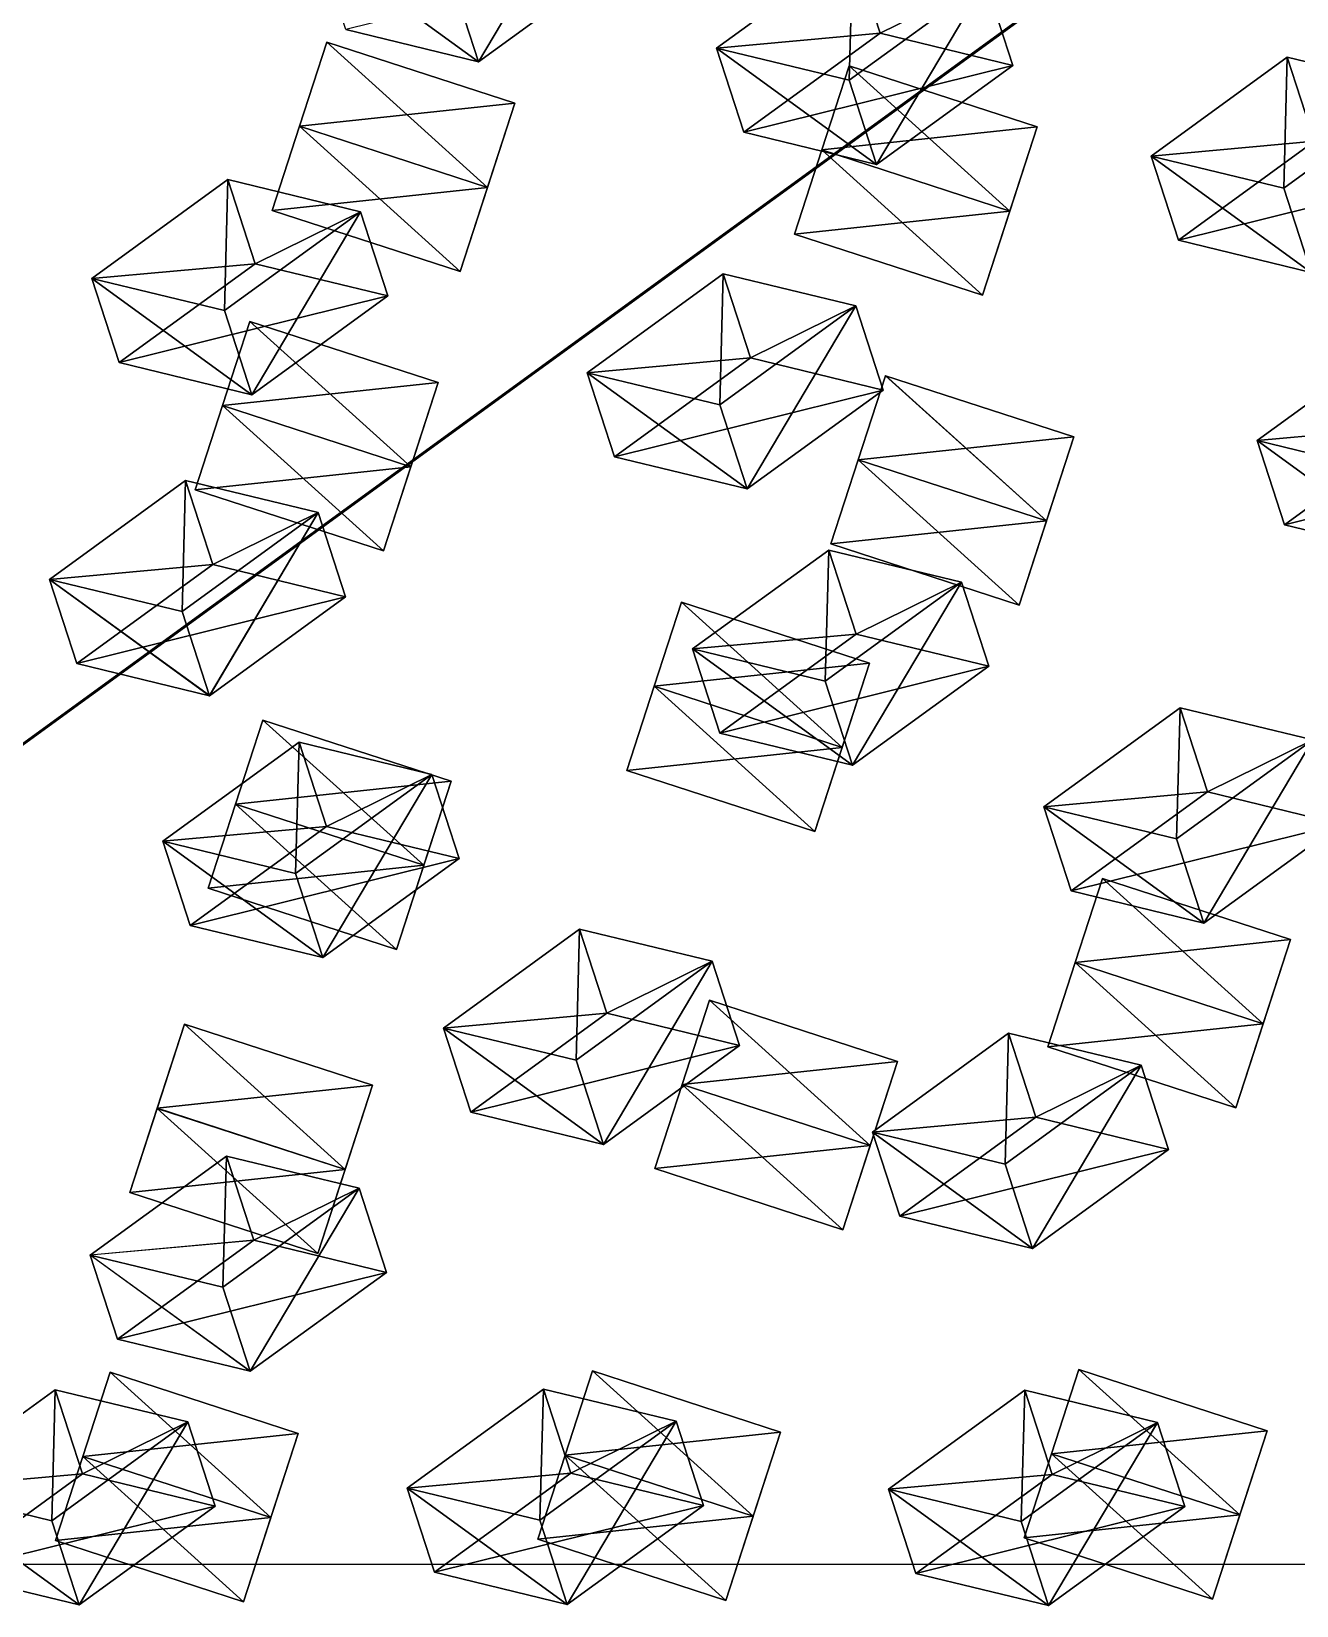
# Model space of a CAD drawing. Header units: metres. Extents: x -324 to 324, y -310 to 311.
# Drawn here: x -42.5 to 21.5, y -310 to -230.5 of the extents above; entities that cross this region are included whole.
import ezdxf

# ---------------------------------------------------------------- set-up
doc = ezdxf.new("R2010")
doc.units = ezdxf.units.M

msp = doc.modelspace()

# ---------------------------------------------------------------- linework, layer by layer
for p, q in [((99.94637, -307.9328, -1061.904), (-100.0555, -307.9384, -938.3003)), ((-99.94661, -307.93274, -938.09595), (100.05529, -307.93845, -1061.6997))]:
    msp.add_line(p, q)
for points in [[(-100.0555, -307.9384, -938.3003), (-161.85385, -117.712006, -1261.8993), (61.75289, -190.36646, -1261.8992), (61.75299, -190.36635, -1261.899)], [(161.85379, -117.71214, -738.10077), (-61.75302, -190.36641, -738.10077), (-99.94661, -307.93274, -938.09595), (-99.94651, -307.93265, -938.0958)], [(161.85379, -117.71214, -738.10077), (-99.94661, -307.93274, -938.09595), (100.05529, -307.93845, -1061.6997), (100.05539, -307.93835, -1061.6996)], [(-100.0555, -307.9384, -938.3003), (61.75289, -190.36646, -1261.8992), (99.94637, -307.9328, -1061.904), (99.94647, -307.9327, -1061.9039)], [(-19.902046, -231.99315, -824.1274), (-21.28398, -227.74, -826.36365), (-14.402147, -222.73976, -821.10645), (-14.402047, -222.73965, -821.1063)], [(-14.402147, -222.73976, -821.10645), (-13.020216, -226.9929, -818.8702), (-19.902046, -231.99315, -824.1274), (-19.901947, -231.99304, -824.12726)], [(-19.902046, -231.99315, -824.1274), (-26.610361, -230.36821, -816.8915), (-27.992292, -226.11507, -819.12775), (-27.992193, -226.11496, -819.1276)], [(-27.992292, -226.11507, -819.12775), (-21.28398, -227.74, -826.36365), (-19.902046, -231.99315, -824.1274), (-19.901947, -231.99304, -824.12726)], [(-1.1506555, -232.92586, -848.6681), (-7.8589697, -231.30092, -841.4322), (-0.9771393, -226.30067, -836.175), (-0.9770393, -226.30057, -836.17487)], [(0.40479308, -230.55382, -833.9387), (-0.9771393, -226.30067, -836.175), (-7.8589697, -231.30092, -841.4322), (-7.8588696, -231.30081, -841.43207)], [(-0.9771393, -226.30067, -836.175), (5.7311754, -227.92561, -843.4109), (-1.1506555, -232.92586, -848.6681), (-1.1505555, -232.92575, -848.66797)], [(5.7311754, -227.92561, -843.4109), (-0.9771393, -226.30067, -836.175), (0.40479308, -230.55382, -833.9387), (0.40489307, -230.55371, -833.9386)], [(-26.610361, -230.36821, -816.8915), (-19.902046, -231.99315, -824.1274), (-13.020216, -226.9929, -818.8702), (-13.020116, -226.9928, -818.87006)], [(0.23127681, -237.179, -846.4318), (-1.1506555, -232.92586, -848.6681), (5.7311754, -227.92561, -843.4109), (5.7312756, -227.9255, -843.41077)], [(5.7311754, -227.92561, -843.4109), (7.1131077, -232.17876, -841.1746), (0.23127681, -237.179, -846.4318), (0.23137681, -237.1789, -846.4317)], [(0.40479308, -230.55382, -833.9387), (7.1131077, -232.17876, -841.1746), (5.7311754, -227.92561, -843.4109), (5.7312756, -227.9255, -843.41077)], [(-7.8589697, -231.30092, -841.4322), (-6.4770374, -235.55406, -839.1959), (0.40479308, -230.55382, -833.9387), (0.40489307, -230.55371, -833.9386)], [(7.1131077, -232.17876, -841.1746), (0.40479308, -230.55382, -833.9387), (-6.4770374, -235.55406, -839.1959), (-6.4769373, -235.55396, -839.1958)], [(-27.570969, -230.99826, -1137.2493), (-28.953075, -235.25192, -1128.3052), (-19.442513, -238.3421, -1128.3052), (-19.442413, -238.342, -1128.305)], [(-28.953075, -235.25192, -1128.3052), (-27.570969, -230.99826, -1137.2493), (-28.952904, -235.2514, -1139.4856), (-28.952805, -235.2513, -1139.4855)], [(-28.952904, -235.2514, -1139.4856), (-27.570969, -230.99826, -1137.2493), (-18.060406, -234.08844, -1137.2493), (-18.060307, -234.08833, -1137.2491)], [(-19.442513, -238.3421, -1128.3052), (-18.060406, -234.08844, -1137.2493), (-27.570969, -230.99826, -1137.2493), (-27.57087, -230.99815, -1137.2491)], [(0.23127681, -237.179, -846.4318), (-6.4770374, -235.55406, -839.1959), (-7.8589697, -231.30092, -841.4322), (-7.8588696, -231.30081, -841.43207)], [(-7.8589697, -231.30092, -841.4322), (-1.1506555, -232.92586, -848.6681), (0.23127681, -237.179, -846.4318), (0.23137681, -237.1789, -846.4317)], [(-6.4770374, -235.55406, -839.1959), (0.23127681, -237.179, -846.4318), (7.1131077, -232.17876, -841.1746), (7.113208, -232.17865, -841.1745)], [(-1.1552181, -232.19444, -1151.2982), (-2.537323, -236.4481, -1142.3541), (6.97324, -239.53828, -1142.3541), (6.97334, -239.53818, -1142.354)], [(-2.537323, -236.4481, -1142.3541), (-1.1552181, -232.19444, -1151.2982), (-2.5371532, -236.44759, -1153.5345), (-2.5370533, -236.44748, -1153.5344)], [(-2.5371532, -236.44759, -1153.5345), (-1.1552181, -232.19444, -1151.2982), (8.355345, -235.28462, -1151.2982), (8.355445, -235.28452, -1151.2981)], [(6.97324, -239.53828, -1142.3541), (8.355345, -235.28462, -1151.2982), (-1.1552181, -232.19444, -1151.2982), (-1.1551181, -232.19434, -1151.2981)], [(20.81819, -238.38464, -872.6259), (14.109877, -236.7597, -865.39), (20.991707, -231.75946, -860.1328), (20.991806, -231.75935, -860.1327)], [(22.37364, -236.0126, -857.89655), (20.991707, -231.75946, -860.1328), (14.109877, -236.7597, -865.39), (14.109977, -236.7596, -865.3899)], [(20.991707, -231.75946, -860.1328), (27.700022, -233.3844, -867.3687), (20.81819, -238.38464, -872.6259), (20.818289, -238.38454, -872.6258)], [(27.700022, -233.3844, -867.3687), (20.991707, -231.75946, -860.1328), (22.37364, -236.0126, -857.89655), (22.37374, -236.0125, -857.8964)], [(22.200123, -242.63779, -870.38965), (20.81819, -238.38464, -872.6259), (27.700022, -233.3844, -867.3687), (27.70012, -233.3843, -867.3686)], [(-18.060406, -234.08844, -1137.2493), (-19.44234, -238.34158, -1139.4856), (-28.952904, -235.2514, -1139.4856), (-28.952805, -235.2513, -1139.4855)], [(-20.824448, -242.59525, -1130.5415), (-19.44234, -238.34158, -1139.4856), (-18.060406, -234.08844, -1137.2493), (-18.060307, -234.08833, -1137.2491)], [(-18.060406, -234.08844, -1137.2493), (-19.442513, -238.3421, -1128.3052), (-20.824448, -242.59525, -1130.5415), (-20.824348, -242.59514, -1130.5414)], [(-30.33501, -239.50507, -1130.5415), (-28.952904, -235.2514, -1139.4856), (-19.44234, -238.34158, -1139.4856), (-19.442242, -238.34148, -1139.4855)], [(-28.952904, -235.2514, -1139.4856), (-30.33501, -239.50507, -1130.5415), (-28.953075, -235.25192, -1128.3052), (-28.952976, -235.25182, -1128.305)], [(-28.953075, -235.25192, -1128.3052), (-30.33501, -239.50507, -1130.5415), (-20.824448, -242.59525, -1130.5415), (-20.824348, -242.59514, -1130.5414)], [(-20.824448, -242.59525, -1130.5415), (-19.442513, -238.3421, -1128.3052), (-28.953075, -235.25192, -1128.3052), (-28.952976, -235.25182, -1128.305)], [(8.355345, -235.28462, -1151.2982), (6.9734097, -239.53777, -1153.5345), (-2.5371532, -236.44759, -1153.5345), (-2.5370533, -236.44748, -1153.5344)], [(5.591305, -243.79143, -1144.5905), (6.9734097, -239.53777, -1153.5345), (8.355345, -235.28462, -1151.2982), (8.355445, -235.28452, -1151.2981)], [(8.355345, -235.28462, -1151.2982), (6.97324, -239.53828, -1142.3541), (5.591305, -243.79143, -1144.5905), (5.591405, -243.79132, -1144.5903)], [(14.109877, -236.7597, -865.39), (15.491808, -241.01285, -863.15375), (22.37364, -236.0126, -857.89655), (22.37374, -236.0125, -857.8964)], [(29.081953, -237.63754, -865.13245), (22.37364, -236.0126, -857.89655), (15.491808, -241.01285, -863.15375), (15.491908, -241.01274, -863.1536)], [(-3.919258, -240.70125, -1144.5905), (-2.5371532, -236.44759, -1153.5345), (6.9734097, -239.53777, -1153.5345), (6.97351, -239.53766, -1153.5344)], [(-2.5371532, -236.44759, -1153.5345), (-3.919258, -240.70125, -1144.5905), (-2.537323, -236.4481, -1142.3541), (-2.537223, -236.448, -1142.354)], [(-2.537323, -236.4481, -1142.3541), (-3.919258, -240.70125, -1144.5905), (5.591305, -243.79143, -1144.5905), (5.591405, -243.79132, -1144.5903)], [(5.591305, -243.79143, -1144.5905), (6.97324, -239.53828, -1142.3541), (-2.537323, -236.4481, -1142.3541), (-2.537223, -236.448, -1142.354)], [(22.200123, -242.63779, -870.38965), (15.491808, -241.01285, -863.15375), (14.109877, -236.7597, -865.39), (14.109977, -236.7596, -865.3899)], [(14.109877, -236.7597, -865.39), (20.81819, -238.38464, -872.6259), (22.200123, -242.63779, -870.38965), (22.200222, -242.63768, -870.3895)], [(15.491808, -241.01285, -863.15375), (22.200123, -242.63779, -870.38965), (29.081953, -237.63754, -865.13245), (29.082052, -237.63744, -865.1323)], [(-32.74589, -244.56955, -851.28845), (-39.45421, -242.94461, -844.05255), (-32.572376, -237.94437, -838.79535), (-32.572277, -237.94426, -838.7952)], [(-31.190443, -242.19751, -836.5591), (-32.572376, -237.94437, -838.79535), (-39.45421, -242.94461, -844.05255), (-39.45411, -242.9445, -844.0524)], [(-32.572376, -237.94437, -838.79535), (-25.864061, -239.5693, -846.03125), (-32.74589, -244.56955, -851.28845), (-32.745792, -244.56944, -851.2883)], [(-25.864061, -239.5693, -846.03125), (-32.572376, -237.94437, -838.79535), (-31.190443, -242.19751, -836.5591), (-31.190344, -242.1974, -836.55896)], [(-19.44234, -238.34158, -1139.4856), (-20.824448, -242.59525, -1130.5415), (-30.33501, -239.50507, -1130.5415), (-30.334911, -239.50496, -1130.5414)], [(-31.36396, -248.8227, -849.0522), (-32.74589, -244.56955, -851.28845), (-25.864061, -239.5693, -846.03125), (-25.863962, -239.5692, -846.0311)], [(-25.864061, -239.5693, -846.03125), (-24.48213, -243.82245, -843.795), (-31.36396, -248.8227, -849.0522), (-31.363861, -248.82259, -849.05206)], [(-31.190443, -242.19751, -836.5591), (-24.48213, -243.82245, -843.795), (-25.864061, -239.5693, -846.03125), (-25.863962, -239.5692, -846.0311)], [(6.9734097, -239.53777, -1153.5345), (5.591305, -243.79143, -1144.5905), (-3.919258, -240.70125, -1144.5905), (-3.9191582, -240.70114, -1144.5903)], [(-39.45421, -242.94461, -844.05255), (-38.072273, -247.19775, -841.8163), (-31.190443, -242.19751, -836.5591), (-31.190344, -242.1974, -836.55896)], [(-24.48213, -243.82245, -843.795), (-31.190443, -242.19751, -836.5591), (-38.072273, -247.19775, -841.8163), (-38.072174, -247.19765, -841.81616)], [(-31.36396, -248.8227, -849.0522), (-38.072273, -247.19775, -841.8163), (-39.45421, -242.94461, -844.05255), (-39.45411, -242.9445, -844.0524)], [(-39.45421, -242.94461, -844.05255), (-32.74589, -244.56955, -851.28845), (-31.36396, -248.8227, -849.0522), (-31.363861, -248.82259, -849.05206)], [(-7.699316, -249.33173, -875.8233), (-14.407631, -247.70679, -868.5874), (-7.5257998, -242.70654, -863.3302), (-7.5256996, -242.70644, -863.3301)], [(-6.1438675, -246.95969, -861.09393), (-7.5257998, -242.70654, -863.3302), (-14.407631, -247.70679, -868.5874), (-14.407531, -247.70668, -868.5873)], [(-7.5257998, -242.70654, -863.3302), (-0.81748533, -244.33148, -870.5661), (-7.699316, -249.33173, -875.8233), (-7.699216, -249.33162, -875.8232)], [(-0.81748533, -244.33148, -870.5661), (-7.5257998, -242.70654, -863.3302), (-6.1438675, -246.95969, -861.09393), (-6.1437674, -246.95958, -861.0938)], [(-38.072273, -247.19775, -841.8163), (-31.36396, -248.8227, -849.0522), (-24.48213, -243.82245, -843.795), (-24.48203, -243.82234, -843.79486)], [(-6.317384, -253.58487, -873.58704), (-7.699316, -249.33173, -875.8233), (-0.81748533, -244.33148, -870.5661), (-0.8173853, -244.33138, -870.566)], [(-0.81748533, -244.33148, -870.5661), (0.5644469, -248.58463, -868.32983), (-6.317384, -253.58487, -873.58704), (-6.3172836, -253.58476, -873.5869)], [(-6.1438675, -246.95969, -861.09393), (0.5644469, -248.58463, -868.32983), (-0.81748533, -244.33148, -870.5661), (-0.8173853, -244.33138, -870.566)], [(-31.454056, -245.11569, -1108), (-32.836163, -249.36935, -1099.0559), (-23.3256, -252.45953, -1099.0559), (-23.3255, -252.45943, -1099.0558)], [(-32.836163, -249.36935, -1099.0559), (-31.454056, -245.11569, -1108), (-32.83599, -249.36884, -1110.2363), (-32.83589, -249.36873, -1110.2362)], [(-32.83599, -249.36884, -1110.2363), (-31.454056, -245.11569, -1108), (-21.943493, -248.20587, -1108), (-21.943394, -248.20576, -1107.9999)], [(-23.3256, -252.45953, -1099.0559), (-21.943493, -248.20587, -1108), (-31.454056, -245.11569, -1108), (-31.453957, -245.11559, -1107.9999)], [(26.178114, -252.76503, -903.2879), (19.4698, -251.14009, -896.052), (26.351631, -246.13985, -890.7948), (26.35173, -246.13974, -890.7947)], [(27.733564, -250.39299, -888.55853), (26.351631, -246.13985, -890.7948), (19.4698, -251.14009, -896.052), (19.4699, -251.13998, -896.0519)], [(-14.407631, -247.70679, -868.5874), (-13.025698, -251.95993, -866.35114), (-6.1438675, -246.95969, -861.09393), (-6.1437674, -246.95958, -861.0938)], [(0.5644469, -248.58463, -868.32983), (-6.1438675, -246.95969, -861.09393), (-13.025698, -251.95993, -866.35114), (-13.025598, -251.95982, -866.351)], [(-21.943493, -248.20587, -1108), (-23.325428, -252.45901, -1110.2363), (-32.83599, -249.36884, -1110.2363), (-32.83589, -249.36873, -1110.2362)], [(-24.707535, -256.71268, -1101.2922), (-23.325428, -252.45901, -1110.2363), (-21.943493, -248.20587, -1108), (-21.943394, -248.20576, -1107.9999)], [(-21.943493, -248.20587, -1108), (-23.3256, -252.45953, -1099.0559), (-24.707535, -256.71268, -1101.2922), (-24.707436, -256.7126, -1101.2921)], [(-6.317384, -253.58487, -873.58704), (-13.025698, -251.95993, -866.35114), (-14.407631, -247.70679, -868.5874), (-14.407531, -247.70668, -868.5873)], [(-14.407631, -247.70679, -868.5874), (-7.699316, -249.33173, -875.8233), (-6.317384, -253.58487, -873.58704), (-6.3172836, -253.58476, -873.5869)], [(0.6868458, -247.85727, -1122.6477), (-0.6952591, -252.11093, -1113.7036), (8.815304, -255.20111, -1113.7036), (8.815404, -255.201, -1113.7035)], [(-0.6952591, -252.11093, -1113.7036), (0.6868458, -247.85727, -1122.6477), (-0.69508934, -252.11041, -1124.884), (-0.6949893, -252.1103, -1124.8839)], [(-0.69508934, -252.11041, -1124.884), (0.6868458, -247.85727, -1122.6477), (10.197409, -250.94745, -1122.6477), (10.197509, -250.94734, -1122.6476)], [(8.815304, -255.20111, -1113.7036), (10.197409, -250.94745, -1122.6477), (0.6868458, -247.85727, -1122.6477), (0.6869458, -247.85716, -1122.6476)], [(-13.025698, -251.95993, -866.35114), (-6.317384, -253.58487, -873.58704), (0.5644469, -248.58463, -868.32983), (0.56454694, -248.58452, -868.3297)], [(-34.218098, -253.6225, -1101.2922), (-32.83599, -249.36884, -1110.2363), (-23.325428, -252.45901, -1110.2363), (-23.325329, -252.45891, -1110.2362)], [(-32.83599, -249.36884, -1110.2363), (-34.218098, -253.6225, -1101.2922), (-32.836163, -249.36935, -1099.0559), (-32.836063, -249.36925, -1099.0558)], [(-32.836163, -249.36935, -1099.0559), (-34.218098, -253.6225, -1101.2922), (-24.707535, -256.71268, -1101.2922), (-24.707436, -256.7126, -1101.2921)], [(-24.707535, -256.71268, -1101.2922), (-23.3256, -252.45953, -1099.0559), (-32.836163, -249.36935, -1099.0559), (-32.836063, -249.36925, -1099.0558)], [(19.4698, -251.14009, -896.052), (20.851732, -255.39323, -893.81573), (27.733564, -250.39299, -888.55853), (27.733664, -250.39288, -888.5584)], [(34.44188, -252.01793, -895.79443), (27.733564, -250.39299, -888.55853), (20.851732, -255.39323, -893.81573), (20.851831, -255.39313, -893.8156)], [(10.197409, -250.94745, -1122.6477), (8.815474, -255.20059, -1124.884), (-0.69508934, -252.11041, -1124.884), (-0.6949893, -252.1103, -1124.8839)], [(7.4333687, -259.45425, -1115.94), (8.815474, -255.20059, -1124.884), (10.197409, -250.94745, -1122.6477), (10.197509, -250.94734, -1122.6476)], [(10.197409, -250.94745, -1122.6477), (8.815304, -255.20111, -1113.7036), (7.4333687, -259.45425, -1115.94), (7.433469, -259.45416, -1115.9398)], [(27.560047, -257.0182, -901.05164), (20.851732, -255.39323, -893.81573), (19.4698, -251.14009, -896.052), (19.4699, -251.13998, -896.0519)], [(19.4698, -251.14009, -896.052), (26.178114, -252.76503, -903.2879), (27.560047, -257.0182, -901.05164), (27.560146, -257.0181, -901.0515)], [(-2.0771942, -256.36407, -1115.94), (-0.69508934, -252.11041, -1124.884), (8.815474, -255.20059, -1124.884), (8.815574, -255.20049, -1124.8839)], [(-0.69508934, -252.11041, -1124.884), (-2.0771942, -256.36407, -1115.94), (-0.6952591, -252.11093, -1113.7036), (-0.6951591, -252.11082, -1113.7035)], [(-0.6952591, -252.11093, -1113.7036), (-2.0771942, -256.36407, -1115.94), (7.4333687, -259.45425, -1115.94), (7.433469, -259.45416, -1115.9398)], [(7.4333687, -259.45425, -1115.94), (8.815304, -255.20111, -1113.7036), (-0.6952591, -252.11093, -1113.7036), (-0.6951591, -252.11082, -1113.7035)], [(20.851732, -255.39323, -893.81573), (27.560047, -257.0182, -901.05164), (34.44188, -252.01793, -895.79443), (34.44198, -252.01782, -895.7943)], [(-23.325428, -252.45901, -1110.2363), (-24.707535, -256.71268, -1101.2922), (-34.218098, -253.6225, -1101.2922), (-34.218, -253.62239, -1101.2921)], [(-34.88256, -259.77792, -878.89264), (-41.590874, -258.15298, -871.65674), (-34.709045, -253.15276, -866.39954), (-34.708946, -253.15265, -866.3994)], [(-33.32711, -257.4059, -864.16327), (-34.709045, -253.15276, -866.39954), (-41.590874, -258.15298, -871.65674), (-41.590775, -258.1529, -871.6566)], [(-34.709045, -253.15276, -866.39954), (-28.000729, -254.7777, -873.63544), (-34.88256, -259.77792, -878.89264), (-34.88246, -259.77783, -878.8925)], [(-28.000729, -254.7777, -873.63544), (-34.709045, -253.15276, -866.39954), (-33.32711, -257.4059, -864.16327), (-33.32701, -257.40582, -864.16315)], [(-33.500626, -264.0311, -876.6564), (-34.88256, -259.77792, -878.89264), (-28.000729, -254.7777, -873.63544), (-28.00063, -254.77759, -873.6353)], [(-28.000729, -254.7777, -873.63544), (-26.618797, -259.03085, -871.3992), (-33.500626, -264.0311, -876.6564), (-33.500526, -264.031, -876.65625)], [(-33.32711, -257.4059, -864.16327), (-26.618797, -259.03085, -871.3992), (-28.000729, -254.7777, -873.63544), (-28.00063, -254.77759, -873.6353)], [(8.815474, -255.20059, -1124.884), (7.4333687, -259.45425, -1115.94), (-2.0771942, -256.36407, -1115.94), (-2.0770943, -256.36398, -1115.9398)], [(-2.3632104, -263.2943, -905.67596), (-9.071525, -261.66937, -898.44006), (-2.1896942, -256.66913, -893.18286), (-2.1895943, -256.66904, -893.18274)], [(-0.80776185, -260.9223, -890.9466), (-2.1896942, -256.66913, -893.18286), (-9.071525, -261.66937, -898.44006), (-9.0714245, -261.66928, -898.43994)], [(-2.1896942, -256.66913, -893.18286), (4.5186205, -258.29407, -900.41876), (-2.3632104, -263.2943, -905.67596), (-2.3631105, -263.29422, -905.67584)], [(4.5186205, -258.29407, -900.41876), (-2.1896942, -256.66913, -893.18286), (-0.80776185, -260.9223, -890.9466), (-0.80766183, -260.9222, -890.9465)], [(-41.590874, -258.15298, -871.65674), (-40.208942, -262.40616, -869.4205), (-33.32711, -257.4059, -864.16327), (-33.32701, -257.40582, -864.16315)], [(-26.618797, -259.03085, -871.3992), (-33.32711, -257.4059, -864.16327), (-40.208942, -262.40616, -869.4205), (-40.208843, -262.40607, -869.42035)], [(-33.500626, -264.0311, -876.6564), (-40.208942, -262.40616, -869.4205), (-41.590874, -258.15298, -871.65674), (-41.590775, -258.1529, -871.6566)], [(-41.590874, -258.15298, -871.65674), (-34.88256, -259.77792, -878.89264), (-33.500626, -264.0311, -876.6564), (-33.500526, -264.031, -876.65625)], [(-0.9812781, -267.5475, -903.4397), (-2.3632104, -263.2943, -905.67596), (4.5186205, -258.29407, -900.41876), (4.5187206, -258.29398, -900.41864)], [(4.5186205, -258.29407, -900.41876), (5.9005527, -262.54724, -898.1825), (-0.9812781, -267.5475, -903.4397), (-0.9811781, -267.5474, -903.4396)], [(-0.80776185, -260.9223, -890.9466), (5.9005527, -262.54724, -898.1825), (4.5186205, -258.29407, -900.41876), (4.5187206, -258.29398, -900.41864)], [(-40.208942, -262.40616, -869.4205), (-33.500626, -264.0311, -876.6564), (-26.618797, -259.03085, -871.3992), (-26.618698, -259.03076, -871.39905)], [(-9.63764, -259.3005, -1094.5039), (-11.019745, -263.55417, -1085.5598), (-1.509182, -266.64435, -1085.5598), (-1.509082, -266.64426, -1085.5597)], [(-11.019745, -263.55417, -1085.5598), (-9.63764, -259.3005, -1094.5039), (-11.019575, -263.55365, -1096.7402), (-11.019475, -263.55356, -1096.7401)], [(-11.019575, -263.55365, -1096.7402), (-9.63764, -259.3005, -1094.5039), (-0.1270771, -262.3907, -1094.5039), (-0.1269771, -262.3906, -1094.5038)], [(-1.509182, -266.64435, -1085.5598), (-0.1270771, -262.3907, -1094.5039), (-9.63764, -259.3005, -1094.5039), (-9.63754, -259.3004, -1094.5038)], [(-9.071525, -261.66937, -898.44006), (-7.6895924, -265.92255, -896.2038), (-0.80776185, -260.9223, -890.9466), (-0.80766183, -260.9222, -890.9465)], [(5.9005527, -262.54724, -898.1825), (-0.80776185, -260.9223, -890.9466), (-7.6895924, -265.92255, -896.2038), (-7.689492, -265.92245, -896.2037)], [(-0.9812781, -267.5475, -903.4397), (-7.6895924, -265.92255, -896.2038), (-9.071525, -261.66937, -898.44006), (-9.0714245, -261.66928, -898.43994)], [(-9.071525, -261.66937, -898.44006), (-2.3632104, -263.2943, -905.67596), (-0.9812781, -267.5475, -903.4397), (-0.9811781, -267.5474, -903.4396)], [(-0.1270771, -262.3907, -1094.5039), (-1.5090122, -266.64383, -1096.7402), (-11.019575, -263.55365, -1096.7402), (-11.019475, -263.55356, -1096.7401)], [(-2.891117, -270.8975, -1087.7961), (-1.5090122, -266.64383, -1096.7402), (-0.1270771, -262.3907, -1094.5039), (-0.1269771, -262.3906, -1094.5038)], [(-0.1270771, -262.3907, -1094.5039), (-1.509182, -266.64435, -1085.5598), (-2.891117, -270.8975, -1087.7961), (-2.8910172, -270.8974, -1087.796)], [(-7.6895924, -265.92255, -896.2038), (-0.9812781, -267.5475, -903.4397), (5.9005527, -262.54724, -898.1825), (5.900653, -262.54715, -898.1824)], [(-12.40168, -267.8073, -1087.7961), (-11.019575, -263.55365, -1096.7402), (-1.5090122, -266.64383, -1096.7402), (-1.5089122, -266.64374, -1096.7401)], [(-11.019575, -263.55365, -1096.7402), (-12.40168, -267.8073, -1087.7961), (-11.019745, -263.55417, -1085.5598), (-11.019645, -263.55408, -1085.5597)], [(-11.019745, -263.55417, -1085.5598), (-12.40168, -267.8073, -1087.7961), (-2.891117, -270.8975, -1087.7961), (-2.8910172, -270.8974, -1087.796)], [(-2.891117, -270.8975, -1087.7961), (-1.509182, -266.64435, -1085.5598), (-11.019745, -263.55417, -1085.5598), (-11.019645, -263.55408, -1085.5597)], [(15.402396, -271.27158, -931.8262), (8.694082, -269.64664, -924.5903), (15.575912, -264.6464, -919.33307), (15.576013, -264.6463, -919.33295)], [(16.957846, -268.89957, -917.0968), (15.575912, -264.6464, -919.33307), (8.694082, -269.64664, -924.5903), (8.694182, -269.64655, -924.59015)], [(15.575912, -264.6464, -919.33307), (22.284227, -266.27133, -926.569), (15.402396, -271.27158, -931.8262), (15.402496, -271.27148, -931.82605)], [(22.284227, -266.27133, -926.569), (15.575912, -264.6464, -919.33307), (16.957846, -268.89957, -917.0968), (16.957945, -268.89948, -917.0967)], [(-30.797787, -265.2613, -1070.0911), (-32.179893, -269.51495, -1061.147), (-22.66933, -272.60513, -1061.147), (-22.669231, -272.60504, -1061.1469)], [(-32.179893, -269.51495, -1061.147), (-30.797787, -265.2613, -1070.0911), (-32.17972, -269.51443, -1072.3274), (-32.179623, -269.51434, -1072.3273)], [(-32.17972, -269.51443, -1072.3274), (-30.797787, -265.2613, -1070.0911), (-21.287224, -268.35147, -1070.0911), (-21.287125, -268.35138, -1070.091)], [(-22.66933, -272.60513, -1061.147), (-21.287224, -268.35147, -1070.0911), (-30.797787, -265.2613, -1070.0911), (-30.797688, -265.2612, -1070.091)], [(-29.144987, -273.0137, -907.6111), (-35.853302, -271.38876, -900.3752), (-28.97147, -266.38852, -895.118), (-28.97137, -266.38843, -895.11786)], [(-27.589537, -270.6417, -892.8817), (-28.97147, -266.38852, -895.118), (-35.853302, -271.38876, -900.3752), (-35.853203, -271.38867, -900.37506)], [(-28.97147, -266.38852, -895.118), (-22.263155, -268.01346, -902.3539), (-29.144987, -273.0137, -907.6111), (-29.144888, -273.0136, -907.61096)], [(-22.263155, -268.01346, -902.3539), (-28.97147, -266.38852, -895.118), (-27.589537, -270.6417, -892.8817), (-27.589437, -270.6416, -892.8816)], [(16.784328, -275.52475, -929.5899), (15.402396, -271.27158, -931.8262), (22.284227, -266.27133, -926.569), (22.284327, -266.27124, -926.56885)], [(22.284227, -266.27133, -926.569), (23.666159, -270.5245, -924.3327), (16.784328, -275.52475, -929.5899), (16.784428, -275.52466, -929.5898)], [(16.957846, -268.89957, -917.0968), (23.666159, -270.5245, -924.3327), (22.284227, -266.27133, -926.569), (22.284327, -266.27124, -926.56885)], [(-1.5090122, -266.64383, -1096.7402), (-2.891117, -270.8975, -1087.7961), (-12.40168, -267.8073, -1087.7961), (-12.40158, -267.80722, -1087.796)], [(-27.763054, -277.26688, -905.3748), (-29.144987, -273.0137, -907.6111), (-22.263155, -268.01346, -902.3539), (-22.263056, -268.01337, -902.35376)], [(-22.263155, -268.01346, -902.3539), (-20.881224, -272.26663, -900.1176), (-27.763054, -277.26688, -905.3748), (-27.762955, -277.26678, -905.3747)], [(-27.589537, -270.6417, -892.8817), (-20.881224, -272.26663, -900.1176), (-22.263155, -268.01346, -902.3539), (-22.263056, -268.01337, -902.35376)], [(-21.287224, -268.35147, -1070.0911), (-22.669159, -272.6046, -1072.3274), (-32.17972, -269.51443, -1072.3274), (-32.179623, -269.51434, -1072.3273)], [(-24.051266, -276.85828, -1063.3833), (-22.669159, -272.6046, -1072.3274), (-21.287224, -268.35147, -1070.0911), (-21.287125, -268.35138, -1070.091)], [(-21.287224, -268.35147, -1070.0911), (-22.66933, -272.60513, -1061.147), (-24.051266, -276.85828, -1063.3833), (-24.051167, -276.8582, -1063.3832)], [(8.694082, -269.64664, -924.5903), (10.076014, -273.8998, -922.354), (16.957846, -268.89957, -917.0968), (16.957945, -268.89948, -917.0967)], [(23.666159, -270.5245, -924.3327), (16.957846, -268.89957, -917.0968), (10.076014, -273.8998, -922.354), (10.076114, -273.89972, -922.3539)], [(-33.56183, -273.7681, -1063.3833), (-32.17972, -269.51443, -1072.3274), (-22.669159, -272.6046, -1072.3274), (-22.66906, -272.60452, -1072.3273)], [(-32.17972, -269.51443, -1072.3274), (-33.56183, -273.7681, -1063.3833), (-32.179893, -269.51495, -1061.147), (-32.179794, -269.51486, -1061.1469)], [(-32.179893, -269.51495, -1061.147), (-33.56183, -273.7681, -1063.3833), (-24.051266, -276.85828, -1063.3833), (-24.051167, -276.8582, -1063.3832)], [(-24.051266, -276.85828, -1063.3833), (-22.66933, -272.60513, -1061.147), (-32.179893, -269.51495, -1061.147), (-32.179794, -269.51486, -1061.1469)], [(16.784328, -275.52475, -929.5899), (10.076014, -273.8998, -922.354), (8.694082, -269.64664, -924.5903), (8.694182, -269.64655, -924.59015)], [(8.694082, -269.64664, -924.5903), (15.402396, -271.27158, -931.8262), (16.784328, -275.52475, -929.5899), (16.784428, -275.52466, -929.5898)], [(-35.853302, -271.38876, -900.3752), (-34.471367, -275.64194, -898.1389), (-27.589537, -270.6417, -892.8817), (-27.589437, -270.6416, -892.8816)], [(-20.881224, -272.26663, -900.1176), (-27.589537, -270.6417, -892.8817), (-34.471367, -275.64194, -898.1389), (-34.471268, -275.64185, -898.1388)], [(10.076014, -273.8998, -922.354), (16.784328, -275.52475, -929.5899), (23.666159, -270.5245, -924.3327), (23.666258, -270.5244, -924.3326)], [(-27.763054, -277.26688, -905.3748), (-34.471367, -275.64194, -898.1389), (-35.853302, -271.38876, -900.3752), (-35.853203, -271.38867, -900.37506)], [(-35.853302, -271.38876, -900.3752), (-29.144987, -273.0137, -907.6111), (-27.763054, -277.26688, -905.3748), (-27.762955, -277.26678, -905.3747)], [(-34.471367, -275.64194, -898.1389), (-27.763054, -277.26688, -905.3748), (-20.881224, -272.26663, -900.1176), (-20.881124, -272.26654, -900.1175)], [(-22.669159, -272.6046, -1072.3274), (-24.051266, -276.85828, -1063.3833), (-33.56183, -273.7681, -1063.3833), (-33.56173, -273.768, -1063.3832)], [(11.65423, -273.26645, -1081.0999), (10.272125, -277.5201, -1072.1558), (19.782688, -280.6103, -1072.1558), (19.782787, -280.6102, -1072.1556)], [(10.272125, -277.5201, -1072.1558), (11.65423, -273.26645, -1081.0999), (10.272295, -277.5196, -1083.3362), (10.272395, -277.5195, -1083.336)], [(10.272295, -277.5196, -1083.3362), (11.65423, -273.26645, -1081.0999), (21.164793, -276.35663, -1081.0999), (21.164892, -276.35654, -1081.0997)], [(19.782688, -280.6103, -1072.1558), (21.164793, -276.35663, -1081.0999), (11.65423, -273.26645, -1081.0999), (11.65433, -273.26636, -1081.0997)], [(-14.96401, -282.45752, -934.3353), (-21.672325, -280.83258, -927.0994), (-14.790494, -275.83234, -921.8422), (-14.790394, -275.83224, -921.8421)], [(-13.408562, -280.0855, -919.60596), (-14.790494, -275.83234, -921.8422), (-21.672325, -280.83258, -927.0994), (-21.672226, -280.8325, -927.0993)], [(-14.790494, -275.83234, -921.8422), (-8.08218, -277.45728, -929.0781), (-14.96401, -282.45752, -934.3353), (-14.96391, -282.45743, -934.3352)], [(-8.08218, -277.45728, -929.0781), (-14.790494, -275.83234, -921.8422), (-13.408562, -280.0855, -919.60596), (-13.408462, -280.08542, -919.60583)], [(21.164793, -276.35663, -1081.0999), (19.782858, -280.60977, -1083.3362), (10.272295, -277.5196, -1083.3362), (10.272395, -277.5195, -1083.336)], [(18.400753, -284.86343, -1074.3921), (19.782858, -280.60977, -1083.3362), (21.164793, -276.35663, -1081.0999), (21.164892, -276.35654, -1081.0997)], [(21.164793, -276.35663, -1081.0999), (19.782688, -280.6103, -1072.1558), (18.400753, -284.86343, -1074.3921), (18.400852, -284.86334, -1074.392)], [(-13.582078, -286.7107, -932.09906), (-14.96401, -282.45752, -934.3353), (-8.08218, -277.45728, -929.0781), (-8.08208, -277.45718, -929.078)], [(-8.08218, -277.45728, -929.0781), (-6.7002473, -281.71045, -926.84186), (-13.582078, -286.7107, -932.09906), (-13.581978, -286.7106, -932.09894)], [(-13.408562, -280.0855, -919.60596), (-6.7002473, -281.71045, -926.84186), (-8.08218, -277.45728, -929.0781), (-8.08208, -277.45718, -929.078)], [(8.89019, -281.77325, -1074.3921), (10.272295, -277.5196, -1083.3362), (19.782858, -280.60977, -1083.3362), (19.782957, -280.60968, -1083.336)], [(10.272295, -277.5196, -1083.3362), (8.89019, -281.77325, -1074.3921), (10.272125, -277.5201, -1072.1558), (10.272225, -277.52002, -1072.1556)], [(10.272125, -277.5201, -1072.1558), (8.89019, -281.77325, -1074.3921), (18.400753, -284.86343, -1074.3921), (18.400852, -284.86334, -1074.392)], [(18.400753, -284.86343, -1074.3921), (19.782688, -280.6103, -1072.1558), (10.272125, -277.5201, -1072.1558), (10.272225, -277.52002, -1072.1556)], [(-8.217367, -279.42792, -1057.1017), (-9.599472, -283.68158, -1048.1576), (-0.08890915, -286.77176, -1048.1576), (-0.08880915, -286.77167, -1048.1575)], [(-9.599472, -283.68158, -1048.1576), (-8.217367, -279.42792, -1057.1017), (-9.599302, -283.68106, -1059.338), (-9.599202, -283.68097, -1059.3379)], [(-9.599302, -283.68106, -1059.338), (-8.217367, -279.42792, -1057.1017), (1.2931957, -282.5181, -1057.1017), (1.2932957, -282.518, -1057.1016)], [(-0.08890915, -286.77176, -1048.1576), (1.2931957, -282.5181, -1057.1017), (-8.217367, -279.42792, -1057.1017), (-8.217267, -279.42783, -1057.1016)], [(-34.764244, -280.63525, -1038.4005), (-36.14635, -284.88892, -1029.4564), (-26.635788, -287.9791, -1029.4564), (-26.635689, -287.979, -1029.4563)], [(-36.14635, -284.88892, -1029.4564), (-34.764244, -280.63525, -1038.4005), (-36.14618, -284.8884, -1040.6368), (-36.14608, -284.8883, -1040.6367)], [(-36.14618, -284.8884, -1040.6368), (-34.764244, -280.63525, -1038.4005), (-25.253681, -283.72543, -1038.4005), (-25.253582, -283.72534, -1038.4004)], [(-26.635788, -287.9791, -1029.4564), (-25.253681, -283.72543, -1038.4005), (-34.764244, -280.63525, -1038.4005), (-34.764145, -280.63516, -1038.4004)], [(-21.672325, -280.83258, -927.0994), (-20.290392, -285.08575, -924.86316), (-13.408562, -280.0855, -919.60596), (-13.408462, -280.08542, -919.60583)], [(-13.582078, -286.7107, -932.09906), (-20.290392, -285.08575, -924.86316), (-21.672325, -280.83258, -927.0994), (-21.672226, -280.8325, -927.0993)], [(-21.672325, -280.83258, -927.0994), (-14.96401, -282.45752, -934.3353), (-13.582078, -286.7107, -932.09906), (-13.581978, -286.7106, -932.09894)], [(-6.7002473, -281.71045, -926.84186), (-13.408562, -280.0855, -919.60596), (-20.290392, -285.08575, -924.86316), (-20.290293, -285.08566, -924.86304)], [(19.782858, -280.60977, -1083.3362), (18.400753, -284.86343, -1074.3921), (8.89019, -281.77325, -1074.3921), (8.89029, -281.77316, -1074.392)], [(6.732012, -287.7129, -957.7377), (0.023697376, -286.08795, -950.5018), (6.905528, -281.0877, -945.24457), (6.905628, -281.08762, -945.24445)], [(8.28746, -285.34088, -943.0083), (6.905528, -281.0877, -945.24457), (0.023697376, -286.08795, -950.5018), (0.023797376, -286.08786, -950.50165)], [(6.905528, -281.0877, -945.24457), (13.613842, -282.71265, -952.48047), (6.732012, -287.7129, -957.7377), (6.732112, -287.7128, -957.73755)], [(13.613842, -282.71265, -952.48047), (6.905528, -281.0877, -945.24457), (8.28746, -285.34088, -943.0083), (8.28756, -285.3408, -943.0082)], [(-20.290392, -285.08575, -924.86316), (-13.582078, -286.7107, -932.09906), (-6.7002473, -281.71045, -926.84186), (-6.700147, -281.71036, -926.84174)], [(1.2931957, -282.5181, -1057.1017), (-0.088739395, -286.77124, -1059.338), (-9.599302, -283.68106, -1059.338), (-9.599202, -283.68097, -1059.3379)], [(-1.4708443, -291.0249, -1050.3939), (-0.088739395, -286.77124, -1059.338), (1.2931957, -282.5181, -1057.1017), (1.2932957, -282.518, -1057.1016)], [(1.2931957, -282.5181, -1057.1017), (-0.08890915, -286.77176, -1048.1576), (-1.4708443, -291.0249, -1050.3939), (-1.4707443, -291.0248, -1050.3938)], [(8.113944, -291.96606, -955.5014), (6.732012, -287.7129, -957.7377), (13.613842, -282.71265, -952.48047), (13.613942, -282.71255, -952.48035)], [(13.613842, -282.71265, -952.48047), (14.995775, -286.96582, -950.2442), (8.113944, -291.96606, -955.5014), (8.114044, -291.96597, -955.5013)], [(8.28746, -285.34088, -943.0083), (14.995775, -286.96582, -950.2442), (13.613842, -282.71265, -952.48047), (13.613942, -282.71255, -952.48035)], [(-25.253681, -283.72543, -1038.4005), (-26.635616, -287.97858, -1040.6368), (-36.14618, -284.8884, -1040.6368), (-36.14608, -284.8883, -1040.6367)], [(-28.017723, -292.23224, -1031.6927), (-26.635616, -287.97858, -1040.6368), (-25.253681, -283.72543, -1038.4005), (-25.253582, -283.72534, -1038.4004)], [(-25.253681, -283.72543, -1038.4005), (-26.635788, -287.9791, -1029.4564), (-28.017723, -292.23224, -1031.6927), (-28.017624, -292.23215, -1031.6926)], [(-10.981407, -287.93472, -1050.3939), (-9.599302, -283.68106, -1059.338), (-0.088739395, -286.77124, -1059.338), (-0.08863939, -286.77115, -1059.3379)], [(-9.599302, -283.68106, -1059.338), (-10.981407, -287.93472, -1050.3939), (-9.599472, -283.68158, -1048.1576), (-9.599372, -283.6815, -1048.1575)], [(-9.599472, -283.68158, -1048.1576), (-10.981407, -287.93472, -1050.3939), (-1.4708443, -291.0249, -1050.3939), (-1.4707443, -291.0248, -1050.3938)], [(-1.4708443, -291.0249, -1050.3939), (-0.08890915, -286.77176, -1048.1576), (-9.599472, -283.68158, -1048.1576), (-9.599372, -283.6815, -1048.1575)], [(-37.528286, -289.14206, -1031.6927), (-36.14618, -284.8884, -1040.6368), (-26.635616, -287.97858, -1040.6368), (-26.635517, -287.9785, -1040.6367)], [(-36.14618, -284.8884, -1040.6368), (-37.528286, -289.14206, -1031.6927), (-36.14635, -284.88892, -1029.4564), (-36.14625, -284.88882, -1029.4563)], [(-36.14635, -284.88892, -1029.4564), (-37.528286, -289.14206, -1031.6927), (-28.017723, -292.23224, -1031.6927), (-28.017624, -292.23215, -1031.6926)], [(-28.017723, -292.23224, -1031.6927), (-26.635788, -287.9791, -1029.4564), (-36.14635, -284.88892, -1029.4564), (-36.14625, -284.88882, -1029.4563)], [(0.023697376, -286.08795, -950.5018), (1.4056296, -290.34113, -948.2655), (8.28746, -285.34088, -943.0083), (8.28756, -285.3408, -943.0082)], [(14.995775, -286.96582, -950.2442), (8.28746, -285.34088, -943.0083), (1.4056296, -290.34113, -948.2655), (1.4057297, -290.34103, -948.2654)], [(8.113944, -291.96606, -955.5014), (1.4056296, -290.34113, -948.2655), (0.023697376, -286.08795, -950.5018), (0.023797376, -286.08786, -950.50165)], [(0.023697376, -286.08795, -950.5018), (6.732012, -287.7129, -957.7377), (8.113944, -291.96606, -955.5014), (8.114044, -291.96597, -955.5013)], [(-0.088739395, -286.77124, -1059.338), (-1.4708443, -291.0249, -1050.3939), (-10.981407, -287.93472, -1050.3939), (-10.981307, -287.93463, -1050.3938)], [(1.4056296, -290.34113, -948.2655), (8.113944, -291.96606, -955.5014), (14.995775, -286.96582, -950.2442), (14.995875, -286.96573, -950.2441)], [(-32.821724, -293.9265, -945.1127), (-39.530037, -292.30157, -937.8768), (-32.64821, -287.30133, -932.61957), (-32.64811, -287.30124, -932.61945)], [(-31.266273, -291.5545, -930.3833), (-32.64821, -287.30133, -932.61957), (-39.530037, -292.30157, -937.8768), (-39.529938, -292.30148, -937.87665)], [(-26.635616, -287.97858, -1040.6368), (-28.017723, -292.23224, -1031.6927), (-37.528286, -289.14206, -1031.6927), (-37.528187, -289.14197, -1031.6926)], [(-32.64821, -287.30133, -932.61957), (-25.939892, -288.92627, -939.85547), (-32.821724, -293.9265, -945.1127), (-32.821625, -293.92642, -945.11255)], [(-25.939892, -288.92627, -939.85547), (-32.64821, -287.30133, -932.61957), (-31.266273, -291.5545, -930.3833), (-31.266174, -291.5544, -930.3832)], [(-31.43979, -298.1797, -942.8764), (-32.821724, -293.9265, -945.1127), (-25.939892, -288.92627, -939.85547), (-25.939793, -288.92618, -939.85535)], [(-25.939892, -288.92627, -939.85547), (-24.55796, -293.17944, -937.6192), (-31.43979, -298.1797, -942.8764), (-31.439692, -298.1796, -942.8763)], [(-31.266273, -291.5545, -930.3833), (-24.55796, -293.17944, -937.6192), (-25.939892, -288.92627, -939.85547), (-25.939793, -288.92618, -939.85535)], [(-39.530037, -292.30157, -937.8768), (-38.148106, -296.55475, -935.6405), (-31.266273, -291.5545, -930.3833), (-31.266174, -291.5544, -930.3832)], [(-24.55796, -293.17944, -937.6192), (-31.266273, -291.5545, -930.3833), (-38.148106, -296.55475, -935.6405), (-38.148006, -296.55466, -935.6404)], [(-31.43979, -298.1797, -942.8764), (-38.148106, -296.55475, -935.6405), (-39.530037, -292.30157, -937.8768), (-39.529938, -292.30148, -937.87665)], [(-39.530037, -292.30157, -937.8768), (-32.821724, -293.9265, -945.1127), (-31.43979, -298.1797, -942.8764), (-31.439692, -298.1796, -942.8763)], [(-38.148106, -296.55475, -935.6405), (-31.43979, -298.1797, -942.8764), (-24.55796, -293.17944, -937.6192), (-24.557861, -293.17935, -937.6191)], [(-38.53155, -298.22943, -1002.6104), (-39.91366, -302.4831, -993.6664), (-30.403095, -305.57327, -993.6664), (-30.402996, -305.57318, -993.66626)], [(-39.91366, -302.4831, -993.6664), (-38.53155, -298.22943, -1002.6104), (-39.913486, -302.48257, -1004.8467), (-39.913387, -302.48248, -1004.84656)], [(-39.913486, -302.48257, -1004.8467), (-38.53155, -298.22943, -1002.6104), (-29.020988, -301.3196, -1002.6104), (-29.02089, -301.31952, -1002.6103)], [(-30.403095, -305.57327, -993.6664), (-29.020988, -301.3196, -1002.6104), (-38.53155, -298.22943, -1002.6104), (-38.531452, -298.22934, -1002.6103)], [(-14.141939, -298.16183, -1017.8108), (-15.524044, -302.4155, -1008.86676), (-6.013481, -305.50568, -1008.86676), (-6.013381, -305.50558, -1008.86664)], [(-15.524044, -302.4155, -1008.86676), (-14.141939, -298.16183, -1017.8108), (-15.523874, -302.41498, -1020.04706), (-15.523774, -302.4149, -1020.04694)], [(-15.523874, -302.41498, -1020.04706), (-14.141939, -298.16183, -1017.8108), (-4.6313763, -301.252, -1017.8108), (-4.631276, -301.25192, -1017.81067)], [(-6.013481, -305.50568, -1008.86676), (-4.6313763, -301.252, -1017.8108), (-14.141939, -298.16183, -1017.8108), (-14.141839, -298.16174, -1017.81067)], [(10.464952, -298.09213, -1033.1495), (9.082848, -302.3458, -1024.2054), (18.59341, -305.43597, -1024.2054), (18.59351, -305.43588, -1024.2053)], [(9.082848, -302.3458, -1024.2054), (10.464952, -298.09213, -1033.1495), (9.083017, -302.34528, -1035.3859), (9.0831175, -302.34518, -1035.3857)], [(9.083017, -302.34528, -1035.3859), (10.464952, -298.09213, -1033.1495), (19.975515, -301.1823, -1033.1495), (19.975615, -301.18222, -1033.1494)], [(18.59341, -305.43597, -1024.2054), (19.975515, -301.1823, -1033.1495), (10.464952, -298.09213, -1033.1495), (10.465053, -298.09204, -1033.1494)], [(-41.475136, -305.73657, -962.22656), (-48.18345, -304.11163, -954.99066), (-41.30162, -299.1114, -949.73346), (-41.30152, -299.1113, -949.73334)], [(-39.919685, -303.36456, -947.4972), (-41.30162, -299.1114, -949.73346), (-48.18345, -304.11163, -954.99066), (-48.18335, -304.11154, -954.99054)], [(-41.30162, -299.1114, -949.73346), (-34.593304, -300.73633, -956.96936), (-41.475136, -305.73657, -962.22656), (-41.475037, -305.73648, -962.22644)], [(-34.593304, -300.73633, -956.96936), (-41.30162, -299.1114, -949.73346), (-39.919685, -303.36456, -947.4972), (-39.919586, -303.36447, -947.4971)], [(-16.789793, -305.7072, -977.42523), (-23.498106, -304.08228, -970.18933), (-16.616276, -299.08203, -964.9321), (-16.616177, -299.08194, -964.932)], [(-15.234344, -303.3352, -962.69586), (-16.616276, -299.08203, -964.9321), (-23.498106, -304.08228, -970.18933), (-23.498007, -304.08218, -970.1892)], [(-16.616276, -299.08203, -964.9321), (-9.907961, -300.70697, -972.168), (-16.789793, -305.7072, -977.42523), (-16.789694, -305.70712, -977.4251)], [(-9.907961, -300.70697, -972.168), (-16.616276, -299.08203, -964.9321), (-15.234344, -303.3352, -962.69586), (-15.234243, -303.3351, -962.69574)], [(7.545595, -305.76474, -992.57294), (0.83728075, -304.1398, -985.33704), (7.7191114, -299.13956, -980.07983), (7.7192116, -299.13947, -980.0797)], [(9.101044, -303.39273, -977.84357), (7.7191114, -299.13956, -980.07983), (0.83728075, -304.1398, -985.33704), (0.83738077, -304.1397, -985.3369)], [(7.7191114, -299.13956, -980.07983), (14.427425, -300.7645, -987.31573), (7.545595, -305.76474, -992.57294), (7.5456953, -305.76465, -992.5728)], [(14.427425, -300.7645, -987.31573), (7.7191114, -299.13956, -980.07983), (9.101044, -303.39273, -977.84357), (9.101144, -303.39264, -977.84344)], [(-15.40786, -309.9604, -975.18896), (-16.789793, -305.7072, -977.42523), (-9.907961, -300.70697, -972.168), (-9.907861, -300.70688, -972.1679)], [(-9.907961, -300.70697, -972.168), (-8.52603, -304.96014, -969.93176), (-15.40786, -309.9604, -975.18896), (-15.40776, -309.9603, -975.18884)], [(-15.234344, -303.3352, -962.69586), (-8.52603, -304.96014, -969.93176), (-9.907961, -300.70697, -972.168), (-9.907861, -300.70688, -972.1679)], [(-40.0932, -309.98975, -959.9903), (-41.475136, -305.73657, -962.22656), (-34.593304, -300.73633, -956.96936), (-34.593204, -300.73624, -956.96924)], [(-34.593304, -300.73633, -956.96936), (-33.211372, -304.9895, -954.7331), (-40.0932, -309.98975, -959.9903), (-40.0931, -309.98965, -959.9902)], [(-39.919685, -303.36456, -947.4972), (-33.211372, -304.9895, -954.7331), (-34.593304, -300.73633, -956.96936), (-34.593204, -300.73624, -956.96924)], [(-29.020988, -301.3196, -1002.6104), (-30.402924, -305.57275, -1004.8467), (-39.913486, -302.48257, -1004.8467), (-39.913387, -302.48248, -1004.84656)], [(-31.78503, -309.82642, -995.90265), (-30.402924, -305.57275, -1004.8467), (-29.020988, -301.3196, -1002.6104), (-29.02089, -301.31952, -1002.6103)], [(-29.020988, -301.3196, -1002.6104), (-30.403095, -305.57327, -993.6664), (-31.78503, -309.82642, -995.90265), (-31.784931, -309.82632, -995.9025)], [(-4.6313763, -301.252, -1017.8108), (-6.0133114, -305.50516, -1020.04706), (-15.523874, -302.41498, -1020.04706), (-15.523774, -302.4149, -1020.04694)], [(-7.3954163, -309.75882, -1011.103), (-6.0133114, -305.50516, -1020.04706), (-4.6313763, -301.252, -1017.8108), (-4.631276, -301.25192, -1017.81067)], [(-4.6313763, -301.252, -1017.8108), (-6.013481, -305.50568, -1008.86676), (-7.3954163, -309.75882, -1011.103), (-7.395316, -309.75873, -1011.1029)], [(8.927527, -310.0179, -990.3367), (7.545595, -305.76474, -992.57294), (14.427425, -300.7645, -987.31573), (14.4275255, -300.7644, -987.3156)], [(14.427425, -300.7645, -987.31573), (15.809359, -305.01767, -985.07947), (8.927527, -310.0179, -990.3367), (8.927628, -310.01782, -990.33655)], [(19.975515, -301.1823, -1033.1495), (18.59358, -305.43546, -1035.3859), (9.083017, -302.34528, -1035.3859), (9.0831175, -302.34518, -1035.3857)], [(9.101044, -303.39273, -977.84357), (15.809359, -305.01767, -985.07947), (14.427425, -300.7645, -987.31573), (14.4275255, -300.7644, -987.3156)], [(17.211475, -309.68912, -1026.4418), (18.59358, -305.43546, -1035.3859), (19.975515, -301.1823, -1033.1495), (19.975615, -301.18222, -1033.1494)], [(19.975515, -301.1823, -1033.1495), (18.59341, -305.43597, -1024.2054), (17.211475, -309.68912, -1026.4418), (17.211575, -309.68903, -1026.4417)], [(-41.295593, -306.73624, -995.90265), (-39.913486, -302.48257, -1004.8467), (-30.402924, -305.57275, -1004.8467), (-30.402824, -305.57266, -1004.84656)], [(-39.913486, -302.48257, -1004.8467), (-41.295593, -306.73624, -995.90265), (-39.91366, -302.4831, -993.6664), (-39.91356, -302.483, -993.66626)], [(-39.91366, -302.4831, -993.6664), (-41.295593, -306.73624, -995.90265), (-31.78503, -309.82642, -995.90265), (-31.784931, -309.82632, -995.9025)], [(-31.78503, -309.82642, -995.90265), (-30.403095, -305.57327, -993.6664), (-39.91366, -302.4831, -993.6664), (-39.91356, -302.483, -993.66626)], [(-16.90598, -306.66864, -1011.103), (-15.523874, -302.41498, -1020.04706), (-6.0133114, -305.50516, -1020.04706), (-6.0132113, -305.50507, -1020.04694)], [(-15.523874, -302.41498, -1020.04706), (-16.90598, -306.66864, -1011.103), (-15.524044, -302.4155, -1008.86676), (-15.523944, -302.4154, -1008.86664)], [(-15.524044, -302.4155, -1008.86676), (-16.90598, -306.66864, -1011.103), (-7.3954163, -309.75882, -1011.103), (-7.395316, -309.75873, -1011.1029)], [(-7.3954163, -309.75882, -1011.103), (-6.013481, -305.50568, -1008.86676), (-15.524044, -302.4155, -1008.86676), (-15.523944, -302.4154, -1008.86664)], [(7.7009125, -306.59894, -1026.4418), (9.083017, -302.34528, -1035.3859), (18.59358, -305.43546, -1035.3859), (18.59368, -305.43536, -1035.3857)], [(9.083017, -302.34528, -1035.3859), (7.7009125, -306.59894, -1026.4418), (9.082848, -302.3458, -1024.2054), (9.082948, -302.3457, -1024.2053)], [(9.082848, -302.3458, -1024.2054), (7.7009125, -306.59894, -1026.4418), (17.211475, -309.68912, -1026.4418), (17.211575, -309.68903, -1026.4417)], [(17.211475, -309.68912, -1026.4418), (18.59341, -305.43597, -1024.2054), (9.082848, -302.3458, -1024.2054), (9.082948, -302.3457, -1024.2053)], [(-48.18345, -304.11163, -954.99066), (-46.801517, -308.3648, -952.7544), (-39.919685, -303.36456, -947.4972), (-39.919586, -303.36447, -947.4971)], [(-33.211372, -304.9895, -954.7331), (-39.919685, -303.36456, -947.4972), (-46.801517, -308.3648, -952.7544), (-46.80142, -308.36472, -952.7543)], [(-23.498106, -304.08228, -970.18933), (-22.116175, -308.33545, -967.95306), (-15.234344, -303.3352, -962.69586), (-15.234243, -303.3351, -962.69574)], [(-8.52603, -304.96014, -969.93176), (-15.234344, -303.3352, -962.69586), (-22.116175, -308.33545, -967.95306), (-22.116076, -308.33536, -967.95294)], [(0.83728075, -304.1398, -985.33704), (2.219213, -308.39297, -983.10077), (9.101044, -303.39273, -977.84357), (9.101144, -303.39264, -977.84344)], [(15.809359, -305.01767, -985.07947), (9.101044, -303.39273, -977.84357), (2.219213, -308.39297, -983.10077), (2.219313, -308.39288, -983.10065)], [(-40.0932, -309.98975, -959.9903), (-46.801517, -308.3648, -952.7544), (-48.18345, -304.11163, -954.99066), (-48.18335, -304.11154, -954.99054)], [(-48.18345, -304.11163, -954.99066), (-41.475136, -305.73657, -962.22656), (-40.0932, -309.98975, -959.9903), (-40.0931, -309.98965, -959.9902)], [(-15.40786, -309.9604, -975.18896), (-22.116175, -308.33545, -967.95306), (-23.498106, -304.08228, -970.18933), (-23.498007, -304.08218, -970.1892)], [(-23.498106, -304.08228, -970.18933), (-16.789793, -305.7072, -977.42523), (-15.40786, -309.9604, -975.18896), (-15.40776, -309.9603, -975.18884)], [(8.927527, -310.0179, -990.3367), (2.219213, -308.39297, -983.10077), (0.83728075, -304.1398, -985.33704), (0.83738077, -304.1397, -985.3369)], [(0.83728075, -304.1398, -985.33704), (7.545595, -305.76474, -992.57294), (8.927527, -310.0179, -990.3367), (8.927628, -310.01782, -990.33655)], [(-46.801517, -308.3648, -952.7544), (-40.0932, -309.98975, -959.9903), (-33.211372, -304.9895, -954.7331), (-33.211273, -304.9894, -954.733)], [(-22.116175, -308.33545, -967.95306), (-15.40786, -309.9604, -975.18896), (-8.52603, -304.96014, -969.93176), (-8.525929, -304.96005, -969.93164)], [(2.219213, -308.39297, -983.10077), (8.927527, -310.0179, -990.3367), (15.809359, -305.01767, -985.07947), (15.809459, -305.01758, -985.07935)], [(18.59358, -305.43546, -1035.3859), (17.211475, -309.68912, -1026.4418), (7.7009125, -306.59894, -1026.4418), (7.7010126, -306.59885, -1026.4417)], [(-30.402924, -305.57275, -1004.8467), (-31.78503, -309.82642, -995.90265), (-41.295593, -306.73624, -995.90265), (-41.295494, -306.73615, -995.9025)], [(-6.0133114, -305.50516, -1020.04706), (-7.3954163, -309.75882, -1011.103), (-16.90598, -306.66864, -1011.103), (-16.90588, -306.66855, -1011.1029)]]:
    msp.add_3dface(points)

doc.saveas('drawing.dxf')
